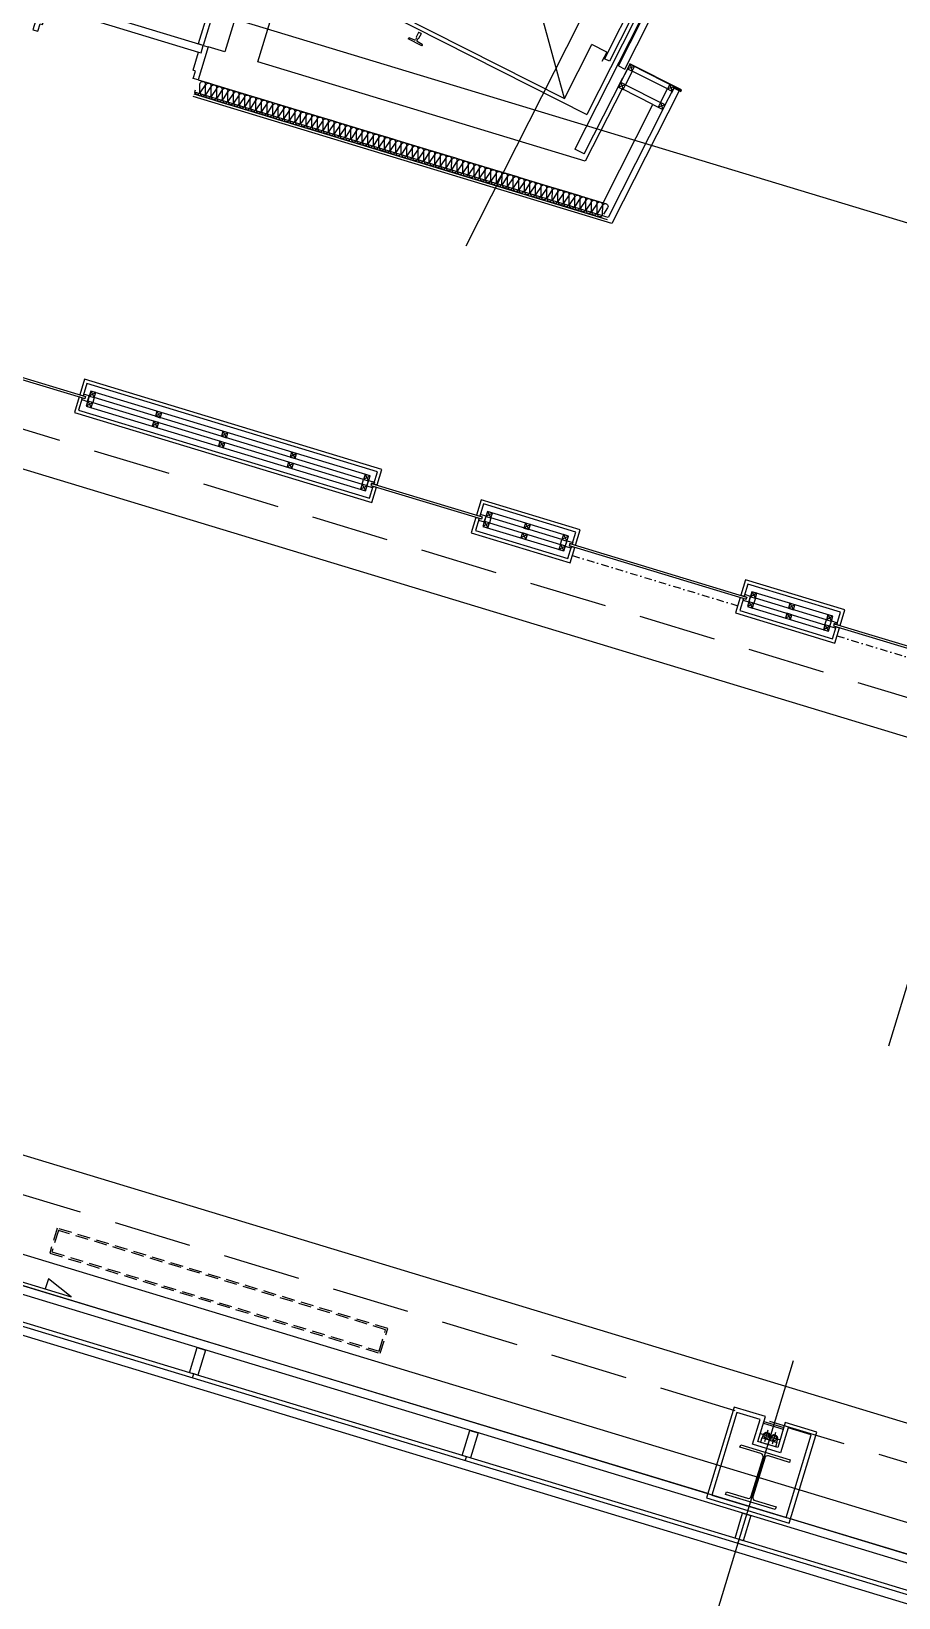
# Model space of a CAD drawing. Header units: metres. Extents: x 854089 to 1083578, y 553449 to 701949.
# Drawn here: x 923728 to 928750, y 596325 to 605394 of the extents above; entities that cross this region are included whole.
import ezdxf

# ---------------------------------------------------------------- set-up
doc = ezdxf.new("R2010")
doc.units = ezdxf.units.M
doc.header["$LTSCALE"] = 300
for name, pattern in [('CENTER', [50.8, 31.75, -6.35, 6.35, -6.35]), ('Dashed', [0.75, 0.5, -0.25]), ('DGN_STYLE_4', [3.626457, 1.812096, -0.906048, 0.002265, -0.906048]), ('HID', [2.2, 1.5, -0.7]), ('업무시설_xr-base$0$CONTINOUS', [0])]:
    doc.linetypes.add(name, pattern=pattern)
for name, color, linetype in [('A-CEN-1', 1, 'Continuous'), ('A-DOR', 4, 'Continuous'), ('A-ELE-4', 4, 'Continuous'), ('A-ELEV-FIXT', 5, 'Continuous'), ('A-HAT-253', 253, 'Continuous'), ('A-HID', 8, 'HID'), ('A-WAL-DW', 7, 'Continuous'), ('A-WALL-CONC', 2, 'Continuous'), ('A-WIN', 4, 'Continuous'), ('A-WIN-GLASS', 4, 'Continuous'), ('A-WIN-REV', 4, 'Continuous'), ('DOR', 4, 'Continuous'), ('IN', 8, 'Continuous'), ('INT', 117, 'Continuous'), ('KUK-F-LEVEL', 4, 'Continuous'), ('KUK-F-LIGHT', 4, 'Continuous'), ('KUK-FUR-FIX-MAKE', 6, 'Continuous'), ('KUK-WALL-DRYWALL', 4, 'Continuous'), ('KUK-WALL-FIN 1', 30, 'Continuous'), ('KUK-WALL-FIN2', 31, 'Continuous'), ('KUK-WINDOW', 4, 'Continuous'), ('NP', 171, 'Continuous'), ('STEL', 3, 'Continuous'), ('STL', 3, 'Continuous')]:
    doc.layers.add(name, color=color, linetype=linetype)

# ---------------------------------------------------------------- blocks, each defined once
blk = doc.blocks.new('elev')
at = {"layer": 'A-ELEV-FIXT'}
for p, q in [((1329627.5, 417865.5), (1330135.6, 419540.1)), ((1330135.6, 419540.1), (1331783.3, 419040.1)), ((1329658.7, 417882.1), (1330152.3, 419508.9)), ((1330152.3, 419508.9), (1331625.7, 419061.8)), ((1330732.9, 419433.4), (1330734.5, 419438.8)), ((1330819.7, 419413), (1330734.5, 419438.8)), ((1330766.3, 419417.9), (1330734.4, 419430.3)), ((1330751.7, 419369.8), (1330760.7, 419399.5)), ((1330752.4, 419368.6), (1330751.7, 419369.8)), ((1330765.8, 419364.5), (1330752.4, 419368.6)), ((1330760.7, 419399.5), (1330764.8, 419401.7)), ((1330764.8, 419401.7), (1330768.5, 419413.8)), ((1330765.8, 419364.5), (1330767.1, 419365.2)), ((1330766.3, 419417.9), (1330768.5, 419413.8)), ((1330767.1, 419365.2), (1330776.1, 419394.9)), ((1330773.9, 419398.9), (1330777.6, 419411.1)), ((1330776.1, 419394.9), (1330773.9, 419398.9)), ((1330781.6, 419413.2), (1330777.6, 419411.1)), ((1330815.1, 419405.9), (1330781.6, 419413.2)), ((1330818.1, 419407.6), (1330819.7, 419413)), ((1331243, 417155.8), (1331873.1, 419232.3)), ((1331930.5, 419214.9), (1331786.9, 418741.4)), ((1331930.5, 419214.9), (1331873.1, 419232.3)), ((1331275.2, 417365.5), (1331783.3, 419040.1)), ((1331625.7, 419061.8), (1331524.3, 418727.5)), ((1331477.8, 418219.3), (1331634.5, 418735.8)), ((1331508.4, 418210), (1331665.2, 418726.5)), ((1331617.2, 418699.3), (1331524.3, 418727.5)), ((1331617.2, 418699.3), (1331635, 418758)), ((1331665.2, 418726.5), (1331634.5, 418735.8)), ((1331721.8, 418709.5), (1331565, 418192.8)), ((1331760.1, 418697.9), (1331603.3, 418181.2)), ((1331721.8, 418709.5), (1331760.1, 418697.9)), ((1331320.8, 417701.9), (1331477.5, 418218.5)), ((1331351.4, 417692.6), (1331508.2, 418209.2)), ((1331408.2, 417676.1), (1331564.8, 418192)), ((1331446.5, 417664.4), (1331603.1, 418180.4)), ((1331564.8, 418192), (1331603.1, 418180.4)), ((1331565, 418192.8), (1331603.3, 418181.2)), ((1329627.5, 417865.5), (1331275.2, 417365.5)), ((1329658.7, 417882.1), (1331132.1, 417435)), ((1331233.8, 417770.1), (1331132.1, 417435)), ((1331326.7, 417741.9), (1331233.8, 417770.1)), ((1331326.7, 417741.9), (1331308.8, 417683.2)), ((1330219.7, 417616.6), (1330186.3, 417624)), ((1330227.5, 417630.9), (1330223.8, 417618.8)), ((1330227.5, 417630.9), (1330223.8, 417618.8)), ((1330234.3, 417664.6), (1330225.3, 417635)), ((1330234.3, 417664.6), (1330225.3, 417635)), ((1330225.3, 417635), (1330227.5, 417630.9)), ((1330225.3, 417635), (1330227.5, 417630.9)), ((1330236.6, 417628.1), (1330232.9, 417616)), ((1330236.6, 417628.1), (1330232.9, 417616)), ((1330235.6, 417665.3), (1330234.3, 417664.6)), ((1330235.6, 417665.3), (1330234.3, 417664.6)), ((1330235.6, 417665.3), (1330249, 417661.2)), ((1330249, 417661.2), (1330235.6, 417665.3)), ((1330240.6, 417630.3), (1330236.6, 417628.1)), ((1330240.6, 417630.3), (1330236.6, 417628.1)), ((1330249.6, 417660), (1330240.6, 417630.3)), ((1330249.6, 417660), (1330240.6, 417630.3)), ((1330249, 417661.2), (1330249.6, 417660)), ((1330249, 417661.2), (1330249.6, 417660)), ((1331351.4, 417692.6), (1331320.8, 417701.9)), ((1331408.2, 417676.1), (1331446.5, 417664.4)), ((1329980.7, 417524.4), (1329986.9, 417545.1)), ((1329983.7, 417523.5), (1329990, 417544.2)), ((1329997.4, 417545.1), (1329993.8, 417546.2)), ((1329998.3, 417548.1), (1329994.7, 417549.2)), ((1329997.4, 417545.1), (1329998.3, 417548.1)), ((1330183.3, 417622.2), (1330181.7, 417616.8)), ((1330266.8, 417591), (1330181.7, 417616.8)), ((1330219.7, 417616.6), (1330223.8, 417618.8)), ((1330235, 417611.9), (1330232.9, 417616)), ((1330267, 417599.5), (1330235, 417611.9)), ((1330268.5, 417596.4), (1330266.8, 417591)), ((1331300.4, 417138.4), (1331444.6, 417613.4)), ((1329967.9, 417482.3), (1329974.2, 417503)), ((1329971, 417481.4), (1329977.2, 417502.1)), ((1329975.7, 417473.5), (1329972, 417474.6)), ((1329976.6, 417476.6), (1329973, 417477.7)), ((1329975.7, 417473.5), (1329976.6, 417476.6)), ((1330024.6, 417490.8), (1329981, 417504.1)), ((1330025.5, 417493.9), (1329981.9, 417507.1)), ((1330028.4, 417503.5), (1329984.8, 417516.7)), ((1330029.4, 417506.5), (1329985.7, 417519.8)), ((1330809.7, 417266.4), (1330853.3, 417253.2)), ((1330810.6, 417269.5), (1330854.2, 417256.2)), ((1330858, 417258.2), (1330864.2, 417278.9)), ((1330858.6, 417283.7), (1330859.5, 417286.8)), ((1330858.6, 417283.7), (1330862.2, 417282.6)), ((1330859.5, 417286.8), (1330863.2, 417285.7)), ((1330861, 417257.3), (1330867.3, 417278)), ((1330805.8, 417253.8), (1330849.5, 417240.5)), ((1330806.8, 417256.8), (1330850.4, 417243.6)), ((1330838.3, 417216.8), (1330839.2, 417219.9)), ((1330838.3, 417216.8), (1330841.9, 417215.7)), ((1330839.2, 417219.9), (1330842.9, 417218.8)), ((1330845.2, 417216.1), (1330851.5, 417236.8)), ((1330848.3, 417215.2), (1330854.5, 417235.9)), ((1331300.4, 417138.4), (1331243, 417155.8))]:
    blk.add_line(p, q, dxfattribs=at)
at = {"layer": 'A-ELEV-FIXT', "color": 8}
for p, q in [((1331132.1, 417435), (1330152.3, 419508.9)), ((1331625.7, 419061.8), (1329658.7, 417882.1))]:
    blk.add_line(p, q, dxfattribs=at)
at = {"layer": 'A-ELEV-FIXT'}
blk.add_lwpolyline([(1330059.5, 417577.6), (1330010.2, 417415), (1330775.7, 417182.7), (1330825.1, 417345.3)], close=True, dxfattribs=at)
for centre, radius, start, end in [((1330185.7, 417621.5), 2.5, 76.52934, 163.12), ((1329992.9, 417543.3), 6.2, 73.12, 163.12), ((1329992.9, 417543.3), 3, 73.12, 163.12), ((1330266.1, 417597.1), 2.5, 343.12, 69.71066), ((1329973.8, 417480.5), 6.2, 163.12, 253.12), ((1329973.8, 417480.5), 3, 163.12, 253.12), ((1329980.1, 417501.2), 6.2, 73.12, 163.12), ((1329980.1, 417501.2), 3, 73.12, 163.12), ((1329986.6, 417522.6), 6.2, 163.12, 253.12), ((1329986.6, 417522.6), 3, 163.12, 253.12), ((1330027, 417498.7), 8.2, 253.12, 73.12), ((1330027, 417498.7), 5, 253.12, 73.12), ((1330808.2, 417261.6), 8.2, 73.12, 253.12), ((1330808.2, 417261.6), 5, 73.12, 253.12), ((1330861.4, 417279.8), 3, 343.12, 73.12), ((1330861.4, 417279.8), 6.2, 343.12, 73.12), ((1330843.7, 417221.7), 6.2, 253.12, 343.12), ((1330843.7, 417221.7), 3, 253.12, 343.12), ((1330848.6, 417237.7), 3, 343.12, 73.12), ((1330848.6, 417237.7), 6.2, 343.12, 73.12), ((1330855.1, 417259.1), 6.2, 253.12, 343.12), ((1330855.1, 417259.1), 3, 253.12, 343.12)]:
    blk.add_arc(centre, radius, start, end, dxfattribs=at)
at = {"layer": 'A-ELEV-FIXT', "extrusion": (0, 0, -1)}
for centre, major_axis, start_param, end_param in [((1330735.3, 419432.7), (-1.18, 2.2), 3.986495, 5.497787), ((1330815.7, 419408.3), (-2.2, -1.18), 3.926991, 5.438283)]:
    blk.add_ellipse(centre, major_axis=major_axis, ratio=1, start_param=start_param, end_param=end_param, dxfattribs=at)
blk = doc.blocks.new('dor-1000x200conc')
at = {"layer": 'A-DOR'}
for p, q in [((30, 1139.5), (30, 200)), ((60, 1139.5), (30, 1139.5)), ((60, 1139.5), (60, 200)), ((30, 200), (60, 200))]:
    blk.add_line(p, q, dxfattribs=at)
for points in [[(0, 200), (0, 0), (30, 0), (30, 45), (45, 45), (45, 155), (30, 155), (30, 200)], [(1000, 200), (1000, 0), (970, 0), (970, 45), (955, 45), (955, 155), (970, 155), (970, 200)]]:
    blk.add_lwpolyline(points, close=True, dxfattribs=at)
blk.add_arc((30, 200), 940, 0, 88.17288, dxfattribs=at)
at = {"layer": 'DOR', "color": 9}
for points in [[(30, 200), (970, 200)], [(955, 155), (45, 155)]]:
    blk.add_lwpolyline(points, dxfattribs=at)
blk = doc.blocks.new('*U13')
at = {"layer": 'STEL'}
blk.add_lwpolyline([(-23, -15, -0.414214), (-5, -33), (-5, -267, -0.414214), (-23, -285), (-150, -285), (-150, -300), (150, -300), (150, -285), (23, -285, -0.414214), (5, -267), (5, -33, -0.414214), (23, -15), (150, -15), (150, 0), (-150, 0), (-150, -15)], format="xyb", close=True, dxfattribs=at)
blk = doc.blocks.new('*U26')
at = {"layer": 'IN'}
for points in [[(0, -0.74, 1.344031), (0.35, -0.74), (0.2, -0.24, -1.344031), (0.55, -0.24), (0.4, -0.74)], [(0.4, -0.74, 1.344031), (0.75, -0.74), (0.6, -0.24, -1.344031), (0.95, -0.24), (0.8, -0.74)], [(0.8, -0.74, 1.344031), (1.15, -0.74), (1, -0.24, -1.344031), (1.35, -0.24), (1.2, -0.74)], [(1.2, -0.74, 1.344031), (1.55, -0.74), (1.4, -0.24, -1.344031), (1.75, -0.24), (1.6, -0.74)], [(1.6, -0.74, 1.344031), (1.95, -0.74), (1.8, -0.24, -1.344031), (2.15, -0.24), (2, -0.74)], [(2, -0.74, 1.344031), (2.35, -0.74), (2.2, -0.24, -1.344031), (2.55, -0.24), (2.4, -0.74)], [(2.4, -0.74, 1.344031), (2.75, -0.74), (2.6, -0.24, -1.344031), (2.95, -0.24), (2.8, -0.74)], [(2.8, -0.74, 1.344031), (3.15, -0.74), (3, -0.24, -1.344031), (3.35, -0.24), (3.2, -0.74)], [(3.2, -0.74, 1.344031), (3.55, -0.74), (3.4, -0.24, -1.344031), (3.75, -0.24), (3.6, -0.74)], [(3.6, -0.74, 1.344031), (3.95, -0.74), (3.8, -0.24, -1.344031), (4.15, -0.24), (4, -0.74)], [(4, -0.74, 1.344031), (4.35, -0.74), (4.2, -0.24, -1.344031), (4.55, -0.24), (4.4, -0.74)], [(4.4, -0.74, 1.344031), (4.75, -0.74), (4.6, -0.24, -1.344031), (4.95, -0.24), (4.8, -0.74)], [(4.8, -0.74, 1.344031), (5.15, -0.74), (5, -0.24, -1.344031), (5.35, -0.24), (5.2, -0.74)], [(5.2, -0.74, 1.344031), (5.55, -0.74), (5.4, -0.24, -1.344031), (5.75, -0.24), (5.6, -0.74)], [(5.6, -0.74, 1.344031), (5.95, -0.74), (5.8, -0.24, -1.344031), (6.15, -0.24), (6, -0.74)], [(6, -0.74, 1.344031), (6.35, -0.74), (6.2, -0.24, -1.344031), (6.55, -0.24), (6.4, -0.74)], [(6.4, -0.74, 1.344031), (6.75, -0.74), (6.6, -0.24, -1.344031), (6.95, -0.24), (6.8, -0.74)], [(6.8, -0.74, 1.344031), (7.15, -0.74), (7, -0.24, -1.344031), (7.35, -0.24), (7.2, -0.74)], [(7.2, -0.74, 1.344031), (7.55, -0.74), (7.4, -0.24, -1.344031), (7.75, -0.24), (7.6, -0.74)], [(7.6, -0.74, 1.344031), (7.95, -0.74), (7.8, -0.24, -1.344031), (8.15, -0.24), (8, -0.74)], [(8, -0.74, 1.344031), (8.35, -0.74), (8.2, -0.24, -1.344031), (8.55, -0.24), (8.4, -0.74)], [(8.4, -0.74, 1.344031), (8.75, -0.74), (8.6, -0.24, -1.344031), (8.95, -0.24), (8.8, -0.74)], [(8.8, -0.74, 1.344031), (9.15, -0.74), (9, -0.24, -1.344031), (9.35, -0.24), (9.2, -0.74)], [(9.2, -0.74, 1.344031), (9.55, -0.74), (9.4, -0.24, -1.344031), (9.75, -0.24), (9.6, -0.74)], [(9.6, -0.74, 1.344031), (9.95, -0.74), (9.8, -0.24, -1.344031), (10.15, -0.24), (10, -0.74)], [(10, -0.74, 1.344031), (10.35, -0.74), (10.2, -0.24, -1.344031), (10.55, -0.24), (10.4, -0.74)], [(10.4, -0.74, 1.344031), (10.75, -0.74), (10.6, -0.24, -1.344031), (10.95, -0.24), (10.8, -0.74)], [(10.8, -0.74, 1.344031), (11.15, -0.74), (11, -0.24, -1.344031), (11.35, -0.24), (11.2, -0.74)], [(11.2, -0.74, 1.344031), (11.55, -0.74), (11.4, -0.24, -1.344031), (11.75, -0.24), (11.6, -0.74)], [(11.6, -0.74, 1.344031), (11.95, -0.74), (11.8, -0.24, -1.344031), (12.15, -0.24), (12, -0.74)], [(12, -0.74, 1.344031), (12.35, -0.74), (12.2, -0.24, -1.344031), (12.55, -0.24), (12.4, -0.74)], [(12.4, -0.74, 1.344031), (12.75, -0.74), (12.6, -0.24, -1.344031), (12.95, -0.24), (12.8, -0.74)], [(12.8, -0.74, 1.344031), (13.15, -0.74), (13, -0.24, -1.344031), (13.35, -0.24), (13.2, -0.74)], [(13.2, -0.74, 1.344031), (13.55, -0.74), (13.4, -0.24, -1.344031), (13.75, -0.24), (13.6, -0.74)], [(13.6, -0.74, 1.344031), (13.95, -0.74), (13.8, -0.24, -1.344031), (14.15, -0.24), (14, -0.74)], [(14, -0.74, 1.344031), (14.35, -0.74), (14.2, -0.24, -1.344031), (14.55, -0.24), (14.4, -0.74)], [(14.4, -0.74, 1.344031), (14.75, -0.74), (14.6, -0.24, -1.344031), (14.95, -0.24), (14.8, -0.74)], [(14.8, -0.74, 1.344031), (15.15, -0.74), (15, -0.24, -1.344031), (15.35, -0.24), (15.2, -0.74)], [(15.2, -0.74, 1.344031), (15.55, -0.74), (15.4, -0.24, -1.344031), (15.75, -0.24), (15.6, -0.74)], [(15.6, -0.74, 1.344031), (15.95, -0.74), (15.8, -0.24, -1.344031), (16.15, -0.24), (16, -0.74)], [(16, -0.74, 1.344031), (16.35, -0.74), (16.2, -0.24, -1.344031), (16.55, -0.24), (16.4, -0.74)], [(16.4, -0.74, 1.344031), (16.75, -0.74), (16.6, -0.24, -1.344031), (16.95, -0.24), (16.8, -0.74)], [(16.8, -0.74, 1.344031), (17.15, -0.74), (17, -0.24, -1.344031), (17.35, -0.24), (17.2, -0.74)], [(17.2, -0.74, 1.344031), (17.55, -0.74), (17.4, -0.24, -1.344031), (17.75, -0.24), (17.6, -0.74)], [(17.6, -0.74, 1.344031), (17.95, -0.74), (17.8, -0.24, -1.344031), (18.15, -0.24), (18, -0.74)], [(18, -0.74, 1.344031), (18.35, -0.74), (18.2, -0.24, -1.344031), (18.55, -0.24), (18.4, -0.74)], [(18.4, -0.74, 1.344031), (18.75, -0.74), (18.6, -0.24, -1.344031), (18.95, -0.24), (18.8, -0.74)], [(18.8, -0.74, 1.344031), (19.15, -0.74), (19, -0.24, -1.344031), (19.35, -0.24), (19.2, -0.74)], [(19.2, -0.74, 1.344031), (19.55, -0.74), (19.4, -0.24, -1.344031), (19.75, -0.24), (19.6, -0.74)], [(19.6, -0.74, 1.344031), (19.95, -0.74), (19.8, -0.24, -1.344031), (20.15, -0.24), (20, -0.74)], [(20, -0.74, 1.344031), (20.35, -0.74), (20.2, -0.24, -1.344031), (20.55, -0.24), (20.4, -0.74)], [(20.4, -0.74, 1.344031), (20.75, -0.74), (20.6, -0.24, -1.344031), (20.95, -0.24), (20.8, -0.74)], [(20.8, -0.74, 1.344031), (21.15, -0.74), (21, -0.24, -1.344031), (21.35, -0.24), (21.2, -0.74)], [(21.2, -0.74, 1.344031), (21.55, -0.74), (21.4, -0.24, -1.344031), (21.75, -0.24), (21.6, -0.74)], [(21.6, -0.74, 1.344031), (21.95, -0.74), (21.8, -0.24, -1.344031), (22.15, -0.24), (22, -0.74)], [(22, -0.74, 1.344031), (22.35, -0.74), (22.2, -0.24, -1.344031), (22.55, -0.24), (22.4, -0.74)], [(22.4, -0.74, 1.344031), (22.75, -0.74), (22.6, -0.24, -1.344031), (22.95, -0.24), (22.8, -0.74)], [(22.8, -0.74, 1.344031), (23.15, -0.74), (23, -0.24, -1.344031), (23.35, -0.24), (23.2, -0.74)], [(23.2, -0.74, 1.344031), (23.55, -0.74), (23.4, -0.24, -1.344031), (23.75, -0.24), (23.6, -0.74)], [(23.6, -0.74, 1.344031), (23.95, -0.74), (23.8, -0.24, -1.344031), (24.15, -0.24), (24, -0.74)], [(24, -0.74, 1.344031), (24.35, -0.74), (24.2, -0.24, -1.344031), (24.55, -0.24), (24.4, -0.74)], [(24.4, -0.74, 1.344031), (24.75, -0.74), (24.6, -0.24, -1.344031), (24.95, -0.24), (24.8, -0.74)], [(24.8, -0.74, 1.344031), (25.15, -0.74), (25, -0.24, -1.344031), (25.35, -0.24), (25.2, -0.74)], [(25.2, -0.74, 1.344031), (25.55, -0.74), (25.4, -0.24, -1.344031), (25.75, -0.24), (25.6, -0.74)], [(25.6, -0.74, 1.344031), (25.95, -0.74), (25.8, -0.24, -1.344031), (26.15, -0.24), (26, -0.74)], [(26, -0.74, 1.344031), (26.35, -0.74), (26.2, -0.24, -1.344031), (26.55, -0.24), (26.4, -0.74)], [(26.4, -0.74, 1.344031), (26.75, -0.74), (26.6, -0.24, -1.344031), (26.95, -0.24), (26.8, -0.74)], [(26.8, -0.74, 1.344031), (27.15, -0.74), (27, -0.24, -1.344031), (27.35, -0.24), (27.2, -0.74)], [(27.2, -0.74, 1.344031), (27.55, -0.74), (27.4, -0.24, -1.344031), (27.75, -0.24), (27.6, -0.74)], [(27.6, -0.74, 1.344031), (27.95, -0.74), (27.8, -0.24, -1.344031), (28.15, -0.24), (28, -0.74)], [(28, -0.74, 1.344031), (28.35, -0.74), (28.2, -0.24, -1.344031), (28.55, -0.24), (28.4, -0.74)], [(28.4, -0.74, 1.344031), (28.75, -0.74), (28.6, -0.24, -1.344031), (28.95, -0.24), (28.8, -0.74)], [(28.8, -0.74, 1.344031), (29.15, -0.74), (29, -0.24, -1.344031), (29.35, -0.24), (29.2, -0.74)]]:
    blk.add_lwpolyline(points, format="xyb", dxfattribs=at)
at = {"layer": 'NP'}
for p, q in [((0, 0), (0.4, 0)), ((0.4, 0), (0.8, 0)), ((0.8, 0), (1.2, 0)), ((1.2, 0), (1.6, 0)), ((1.6, 0), (2, 0)), ((2, 0), (2.4, 0)), ((2.4, 0), (2.8, 0)), ((2.8, 0), (3.2, 0)), ((3.2, 0), (3.6, 0)), ((3.6, 0), (4, 0)), ((4, 0), (4.4, 0)), ((4.4, 0), (4.8, 0)), ((4.8, 0), (5.2, 0)), ((5.2, 0), (5.6, 0)), ((5.6, 0), (6, 0)), ((6, 0), (6.4, 0)), ((6.4, 0), (6.8, 0)), ((6.8, 0), (7.2, 0)), ((7.2, 0), (7.6, 0)), ((7.6, 0), (8, 0)), ((8, 0), (8.4, 0)), ((8.4, 0), (8.8, 0)), ((8.8, 0), (9.2, 0)), ((9.2, 0), (9.6, 0)), ((9.6, 0), (10, 0)), ((10, 0), (10.4, 0)), ((10.4, 0), (10.8, 0)), ((10.8, 0), (11.2, 0)), ((11.2, 0), (11.6, 0)), ((11.6, 0), (12, 0)), ((12, 0), (12.4, 0)), ((12.4, 0), (12.8, 0)), ((12.8, 0), (13.2, 0)), ((13.2, 0), (13.6, 0)), ((13.6, 0), (14, 0)), ((14, 0), (14.4, 0)), ((14.4, 0), (14.8, 0)), ((14.8, 0), (15.2, 0)), ((15.2, 0), (15.6, 0)), ((15.6, 0), (16, 0)), ((16, 0), (16.4, 0)), ((16.4, 0), (16.8, 0)), ((16.8, 0), (17.2, 0)), ((17.2, 0), (17.6, 0)), ((17.6, 0), (18, 0)), ((18, 0), (18.4, 0)), ((18.4, 0), (18.8, 0)), ((18.8, 0), (19.2, 0)), ((19.2, 0), (19.6, 0)), ((19.6, 0), (20, 0)), ((20, 0), (20.4, 0)), ((20.4, 0), (20.8, 0)), ((20.8, 0), (21.2, 0)), ((21.2, 0), (21.6, 0)), ((21.6, 0), (22, 0)), ((22, 0), (22.4, 0)), ((22.4, 0), (22.8, 0)), ((22.8, 0), (23.2, 0)), ((23.2, 0), (23.6, 0)), ((23.6, 0), (24, 0)), ((24, 0), (24.4, 0)), ((24.4, 0), (24.8, 0)), ((24.8, 0), (25.2, 0)), ((25.2, 0), (25.6, 0)), ((25.6, 0), (26, 0)), ((26, 0), (26.4, 0)), ((26.4, 0), (26.8, 0)), ((26.8, 0), (27.2, 0)), ((27.2, 0), (27.6, 0)), ((27.6, 0), (28, 0)), ((28, 0), (28.4, 0)), ((28.4, 0), (28.8, 0)), ((28.8, 0), (29.2, 0)), ((0, -1), (0.4, -1)), ((0.4, -1), (0.8, -1)), ((0.8, -1), (1.2, -1)), ((1.2, -1), (1.6, -1)), ((1.6, -1), (2, -1)), ((2, -1), (2.4, -1)), ((2.4, -1), (2.8, -1)), ((2.8, -1), (3.2, -1)), ((3.2, -1), (3.6, -1)), ((3.6, -1), (4, -1)), ((4, -1), (4.4, -1)), ((4.4, -1), (4.8, -1)), ((4.8, -1), (5.2, -1)), ((5.2, -1), (5.6, -1)), ((5.6, -1), (6, -1)), ((6, -1), (6.4, -1)), ((6.4, -1), (6.8, -1)), ((6.8, -1), (7.2, -1)), ((7.2, -1), (7.6, -1)), ((7.6, -1), (8, -1)), ((8, -1), (8.4, -1)), ((8.4, -1), (8.8, -1)), ((8.8, -1), (9.2, -1)), ((9.2, -1), (9.6, -1)), ((9.6, -1), (10, -1)), ((10, -1), (10.4, -1)), ((10.4, -1), (10.8, -1)), ((10.8, -1), (11.2, -1)), ((11.2, -1), (11.6, -1)), ((11.6, -1), (12, -1)), ((12, -1), (12.4, -1)), ((12.4, -1), (12.8, -1)), ((12.8, -1), (13.2, -1)), ((13.2, -1), (13.6, -1)), ((13.6, -1), (14, -1)), ((14, -1), (14.4, -1)), ((14.4, -1), (14.8, -1)), ((14.8, -1), (15.2, -1)), ((15.2, -1), (15.6, -1)), ((15.6, -1), (16, -1)), ((16, -1), (16.4, -1)), ((16.4, -1), (16.8, -1)), ((16.8, -1), (17.2, -1)), ((17.2, -1), (17.6, -1)), ((17.6, -1), (18, -1)), ((18, -1), (18.4, -1)), ((18.4, -1), (18.8, -1)), ((18.8, -1), (19.2, -1)), ((19.2, -1), (19.6, -1)), ((19.6, -1), (20, -1)), ((20, -1), (20.4, -1)), ((20.4, -1), (20.8, -1)), ((20.8, -1), (21.2, -1)), ((21.2, -1), (21.6, -1)), ((21.6, -1), (22, -1)), ((22, -1), (22.4, -1)), ((22.4, -1), (22.8, -1)), ((22.8, -1), (23.2, -1)), ((23.2, -1), (23.6, -1)), ((23.6, -1), (24, -1)), ((24, -1), (24.4, -1)), ((24.4, -1), (24.8, -1)), ((24.8, -1), (25.2, -1)), ((25.2, -1), (25.6, -1)), ((25.6, -1), (26, -1)), ((26, -1), (26.4, -1)), ((26.4, -1), (26.8, -1)), ((26.8, -1), (27.2, -1)), ((27.2, -1), (27.6, -1)), ((27.6, -1), (28, -1)), ((28, -1), (28.4, -1)), ((28.4, -1), (28.8, -1)), ((28.8, -1), (29.2, -1))]:
    blk.add_line(p, q, dxfattribs=at)
blk = doc.blocks.new('A$C62252109')
at = {"color": 1}
for p, q in [((69.4, 45.6, 0), (0, 45.6, 0)), ((10.2, 45.6, 0), (10.2, 26, 0)), ((29.9, 11, 0), (29.9, 80.3, 0)), ((41.2, 45.6, 0), (110.6, 45.6, 0)), ((49.6, 45.6, 0), (49.6, 26, 0)), ((56.2, 45.6, 0), (56.2, 26, 0)), ((75.9, 11, 0), (75.9, 80.3, 0)), ((95.6, 45.6, 0), (95.6, 26, 0))]:
    blk.add_line(p, q, dxfattribs=at)
at = {"color": 1, "elevation": 0}
for points in [[(52.9, 26), (7, 26), (7, 0), (52.9, 0)], [(52.9, 26), (98.8, 26), (98.8, 0), (52.9, 0)]]:
    blk.add_lwpolyline(points, close=True, dxfattribs=at)
at = {"color": 1}
for centre in [(29.9, 45.6, 0), (75.9, 45.6, 0)]:
    blk.add_circle(centre, 14.7, dxfattribs=at)
for centre in [(29.9, 45.6, 0), (75.9, 45.6, 0)]:
    blk.add_arc(centre, 19.7, 360, 180, dxfattribs=at)

msp = doc.modelspace()

# ---------------------------------------------------------------- linework, layer by layer
at = {"layer": 'A-CEN-1', "linetype": 'Continuous'}
for p, q in [((941593.4, 634426.6), (926243.3, 604149.3)), ((912143.4, 609338.9), (962541.5, 594046)), ((902624.3, 604703.2), (960450.8, 587156.2))]:
    msp.add_line(p, q, dxfattribs=at)
at = {"layer": 'A-CEN-1', "linetype": 'CENTER'}
msp.add_line((924267.9, 584937), (932724.4, 612805.5), dxfattribs=at)
at = {"layer": 'A-HAT-253'}
msp.add_line((904493.4, 603665.8, 0), (950837.6, 589603, 0), dxfattribs=at)
at = {"layer": 'A-HID'}
for p, q in [((944735.6, 596700.7, 0), (918047.2, 604799, 0)), ((919160.5, 600030.3, 0), (943504.5, 592643.4, 0))]:
    msp.add_line(p, q, dxfattribs=at)
at = {"layer": 'A-WAL-DW'}
msp.add_line((924670, 605031, 0), (927062.3, 604305.1, 0), dxfattribs=at)
at = {"layer": 'A-WALL-CONC'}
for p, q in [((927084.2, 612642.9, 0), (924848.4, 605274.7, 0)), ((925039.8, 605216.6, 0), (927275.6, 612584.8, 0)), ((924752.7, 605303.7, 0), (924694.6, 605112.3, 0)), ((924848.4, 605274.7, 0), (924752.7, 605303.7, 0)), ((926935.6, 604641.3, 0), (925039.8, 605216.6, 0)), ((924694.6, 605112.3, 0), (927038.1, 604401.2, 0)), ((927148.1, 605060.6, 0), (926935.6, 604641.3, 0)), ((927326.5, 604970.1, 0), (927148.1, 605060.6, 0)), ((927038.1, 604401.2, 0), (927326.5, 604970.1, 0))]:
    msp.add_line(p, q, dxfattribs=at)
at = {"layer": 'A-WIN', "color": 9}
msp.add_line((949401, 590274.1, 0), (916841.5, 600154, 0), dxfattribs=at)
at = {"layer": 'A-WIN', "color": 7, "elevation": 0}
for points in [[(924661.5, 597597.2), (924668.4, 597620.1), (924644.5, 597627.4), (924688.6, 597772.8), (924736.5, 597758.3), (924692.4, 597612.9), (924668.4, 597620.1)], [(926240.4, 597118), (926247.3, 597141), (926223.4, 597148.3), (926267.6, 597293.7), (926315.4, 597279.2), (926271.3, 597133.8), (926247.3, 597141)], [(927819.3, 596638.9), (927826.3, 596661.9), (927802.3, 596669.2), (927846.5, 596814.6), (927894.3, 596800.1), (927850.2, 596654.6), (927826.3, 596661.9)]]:
    msp.add_lwpolyline(points, dxfattribs=at)
at = {"layer": 'A-WIN-GLASS'}
for p, q in [((950801.4, 589690.3, 0), (919907.4, 599064.8, 0)), ((950813, 589661.7, 0), (919924.3, 599034.6, 0))]:
    msp.add_line(p, q, dxfattribs=at)
at = {"layer": 'A-WIN-REV', "elevation": 0}
msp.add_lwpolyline([(923496, 598207.9), (923959.8, 598067.2), (923827.2, 598171.1), (923809.5, 598112.8)], dxfattribs=at)
at = {"layer": 'INT'}
for p, q in [((918193.9, 604524.6, 0), (944556.9, 596525, 0)), ((917090.5, 600888.4, 0), (943357.8, 592917.8, 0)), ((916880, 600194.6, 0), (943147.3, 592224, 0))]:
    msp.add_line(p, q, dxfattribs=at)
at = {"layer": 'KUK-F-LEVEL'}
for p, q in [((927644.4, 596927.1, 0), (921807.2, 598698.3, 0)), ((933960.1, 595010.7, 0), (928122.9, 596781.9, 0))]:
    msp.add_line(p, q, dxfattribs=at)
at = {"layer": 'KUK-FUR-FIX-MAKE', "linetype": 'Dashed', "ltscale": 0.5, "elevation": 0}
msp.add_lwpolyline([(923878.4, 598463.8), (923834.8, 598320.3), (925748.7, 597739.6), (925792.2, 597883.1)], close=True, dxfattribs=at)
at = {"layer": 'KUK-FUR-FIX-MAKE', "color": 8, "linetype": 'Dashed', "ltscale": 0.5, "elevation": 0}
msp.add_lwpolyline([(923885.1, 598451.3), (923847.3, 598326.9), (925742, 597752), (925779.8, 597876.4)], close=True, dxfattribs=at)
at = {"layer": 'KUK-WALL-DRYWALL', "color": 1, "elevation": 0}
for points in [[(927194.4, 605203.5), (927180.8, 605176.7), (927207.5, 605163.2), (927221.1, 605189.9), (927194.4, 605203.5), (927207.5, 605163.2), (927221.1, 605189.9), (927180.8, 605176.7)], [(927140.8, 605097.9), (927127.2, 605071.1), (927154, 605057.6), (927167.6, 605084.3), (927140.8, 605097.9), (927154, 605057.6), (927167.6, 605084.3), (927127.2, 605071.1)], [(927424.8, 605086.7), (927411.3, 605059.9), (927438, 605046.3), (927451.6, 605073.1), (927424.8, 605086.7), (927438, 605046.3), (927451.6, 605073.1), (927411.3, 605059.9)], [(927371.3, 604981.1), (927357.7, 604954.3), (927384.5, 604940.7), (927398, 604967.5), (927371.3, 604981.1), (927384.5, 604940.7), (927398, 604967.5), (927357.7, 604954.3)]]:
    msp.add_lwpolyline(points, dxfattribs=at)
at = {"layer": 'KUK-WALL-DRYWALL', "elevation": 0}
for points in [[(927167.6, 605084.3), (927371.3, 604981.1), (927411.3, 605059.9), (927207.6, 605163.2), (927167.6, 605084.3)], [(927384.5, 604940.7), (927067.6, 604315.7), (924673.3, 605042.2)], [(927326.5, 604970.1), (927384.5, 604940.7), (927451.6, 605073.1)]]:
    msp.add_lwpolyline(points, dxfattribs=at)
at = {"layer": 'KUK-WALL-DRYWALL', "linetype": '업무시설_xr-base$0$CONTINOUS', "elevation": 0}
msp.add_lwpolyline([(927813.4, 597397.6), (927668.1, 596919.1), (928098.7, 596788.4), (928244, 597266.8), (928110, 597307.5), (928066.4, 597164), (927903.8, 597213.4), (927947.4, 597356.9)], close=True, dxfattribs=at)
at = {"layer": 'KUK-WALL-FIN 1', "color": 7, "linetype": 'DGN_STYLE_4', "ltscale": 0.08}
for p, q in [((926861.1, 602358.6, 0), (927818, 602068.3, 0)), ((928392.2, 601894, 0), (929349.1, 601603.8, 0))]:
    msp.add_line(p, q, dxfattribs=at)
at = {"layer": 'KUK-WALL-FIN 1', "color": 5, "linetype": '업무시설_xr-base$0$CONTINOUS'}
for p, q in [((927966.9, 597335.3, 0), (928081.7, 597300.4, 0)), ((927969.8, 597344.8, 0), (928084.6, 597310, 0))]:
    msp.add_line(p, q, dxfattribs=at)
at = {"layer": 'KUK-WALL-FIN 1', "color": 3, "elevation": 0}
msp.add_lwpolyline([(927434.2, 605038.8), (927435.6, 605038.1), (927449.2, 605064.9), (927487.9, 605045.2), (927492.4, 605054.2), (927193.7, 605205.7), (927132.6, 605085.3), (927134, 605084.5), (927194.4, 605203.5), (927490.3, 605053.5), (927487.2, 605047.4), (927448.5, 605067), (927434.2, 605038.8)], dxfattribs=at)
at = {"layer": 'KUK-WALL-FIN 1', "elevation": 0}
msp.add_lwpolyline([(927479, 605049.8), (927089.3, 604281.2), (924665.6, 605016.7)], dxfattribs=at)
at = {"layer": 'KUK-WALL-FIN 1', "linetype": '업무시설_xr-base$0$CONTINOUS', "elevation": 0}
msp.add_lwpolyline([(927796.7, 597428.7), (927636.9, 596902.5), (928115.4, 596757.2), (928275.2, 597283.5), (928093.4, 597338.7), (928049.8, 597195.1), (927935, 597230), (927978.5, 597373.5), (927796.7, 597428.7)], dxfattribs=at)
at = {"layer": 'KUK-WALL-FIN2', "linetype": '업무시설_xr-base$0$CONTINOUS'}
for p, q in [((925707.9, 602759.8, 0), (925727, 602753.9, 0)), ((925711.9, 602773.2, 0), (925731.1, 602767.3, 0)), ((926856.2, 602411.3, 0), (926875.3, 602405.5, 0)), ((926860.2, 602424.7, 0), (926879.4, 602418.9, 0)), ((928387.3, 601946.8, 0), (928406.4, 601941, 0)), ((928391.3, 601960.2, 0), (928410.5, 601954.4, 0))]:
    msp.add_line(p, q, dxfattribs=at)
at = {"layer": 'KUK-WALL-FIN2', "linetype": '업무시설_xr-base$0$CONTINOUS', "elevation": 0}
for points in [[(924035.6, 603379), (924008.6, 603290), (924027.8, 603284.2)], [(925711.9, 602773.2), (925733.1, 602843), (924049, 603354.1), (924027.8, 603284.2)], [(925731.1, 602767.3), (925758.1, 602856.3), (924035.6, 603379)], [(924023.7, 603270.8), (924004.6, 603276.6), (923977.6, 603187.6), (925700, 602665), (925727, 602753.9)], [(924023.7, 603270.8), (924002.5, 603200.9), (925686.7, 602689.9), (925707.9, 602759.8)], [(926332.2, 602682.1), (926305.2, 602593.2), (926324.3, 602587.3)], [(926860.2, 602424.7), (926881.4, 602494.6), (926345.5, 602657.2), (926324.3, 602587.3)], [(926879.4, 602418.9), (926906.4, 602507.9), (926332.2, 602682.1)], [(926320.2, 602574), (926301.1, 602579.8), (926274.1, 602490.8), (926848.3, 602316.5), (926875.3, 602405.5)], [(926320.2, 602574), (926299, 602504.1), (926835, 602341.5), (926856.2, 602411.3)], [(927863.3, 602217.6), (927836.3, 602128.6), (927855.5, 602122.8)], [(928391.3, 601960.2), (928412.5, 602030.1), (927876.7, 602192.7), (927855.5, 602122.8)], [(928410.5, 601954.4), (928437.5, 602043.4), (927863.3, 602217.6)], [(927851.4, 602109.4), (927832.3, 602115.2), (927805.3, 602026.2), (928379.4, 601852), (928406.4, 601941)], [(927851.4, 602109.4), (927830.2, 602039.6), (928366.1, 601877), (928387.3, 601946.8)]]:
    msp.add_lwpolyline(points, dxfattribs=at)
at = {"layer": 'KUK-WALL-FIN2', "color": 6, "linetype": '업무시설_xr-base$0$CONTINOUS', "elevation": 0}
for points in [[(924030.7, 603293.8), (924027.8, 603284.2), (924042.1, 603279.8), (924038.1, 603266.4), (924023.7, 603270.8), (924020.8, 603261.2), (924054.3, 603251.1), (924064.2, 603283.6), (924030.7, 603293.8)], [(925714.9, 602782.7), (925711.9, 602773.2), (925697.6, 602777.5), (925693.5, 602764.1), (925707.9, 602759.8), (925705, 602750.2), (925671.5, 602760.4), (925681.4, 602792.9), (925714.9, 602782.7)], [(926327.2, 602596.9), (926324.3, 602587.3), (926338.7, 602583), (926334.6, 602569.6), (926320.2, 602574), (926317.3, 602564.4), (926350.8, 602554.2), (926360.7, 602586.8), (926327.2, 602596.9)], [(926863.1, 602434.3), (926860.2, 602424.7), (926845.9, 602429.1), (926841.8, 602415.7), (926856.2, 602411.3), (926853.3, 602401.7), (926819.8, 602411.9), (926829.7, 602444.4), (926863.1, 602434.3)], [(926863.1, 602434.3), (926860.2, 602424.7), (926845.9, 602429.1), (926841.8, 602415.7), (926856.2, 602411.3), (926853.3, 602401.7), (926819.8, 602411.9), (926829.7, 602444.4), (926863.1, 602434.3)], [(927858.4, 602132.4), (927855.5, 602122.8), (927869.8, 602118.5), (927865.8, 602105.1), (927851.4, 602109.4), (927848.5, 602099.9), (927882, 602089.7), (927891.9, 602122.2), (927858.4, 602132.4)], [(928394.2, 601969.8), (928391.3, 601960.2), (928377, 601964.6), (928372.9, 601951.2), (928387.3, 601946.8), (928384.4, 601937.3), (928350.9, 601947.4), (928360.8, 601980), (928394.2, 601969.8)]]:
    msp.add_lwpolyline(points, dxfattribs=at)
at = {"layer": 'KUK-WALL-FIN2', "color": 1, "linetype": '업무시설_xr-base$0$CONTINOUS', "elevation": 0}
for points in [[(924072.3, 603310.4), (924046.2, 603224.3), (925663.4, 602733.6), (925689.5, 602819.7)], [(924092.3, 603273), (924083.6, 603244.3), (925643.4, 602771), (925652.1, 602799.7)], [(926368.8, 602613.5), (926342.7, 602527.4), (926811.7, 602385.1), (926837.8, 602471.2)], [(926388.8, 602576.1), (926380.1, 602547.4), (926791.7, 602422.5), (926800.4, 602451.2)], [(927900, 602149), (927873.9, 602062.9), (928342.7, 601920.6), (928368.9, 602006.7)], [(927920, 602111.6), (927911.3, 602082.9), (928322.8, 601958), (928331.5, 601986.8)]]:
    msp.add_lwpolyline(points, close=True, dxfattribs=at)
for points in [[(924072.3, 603310.4), (924063.6, 603281.7), (924092.3, 603273), (924101, 603301.7), (924072.3, 603310.4), (924092.3, 603273), (924101, 603301.7), (924063.6, 603281.7)], [(924054.9, 603253), (924046.2, 603224.3), (924074.9, 603215.6), (924083.6, 603244.3), (924054.9, 603253), (924074.9, 603215.6), (924083.6, 603244.3), (924046.2, 603224.3)], [(924455.1, 603194.3), (924446.4, 603165.5), (924475.1, 603156.8), (924483.8, 603185.5), (924455.1, 603194.3), (924475.1, 603156.8), (924483.8, 603185.5), (924446.4, 603165.5)], [(924437.6, 603136.8), (924428.9, 603108.1), (924457.6, 603099.4), (924466.4, 603128.1), (924437.6, 603136.8), (924457.6, 603099.4), (924466.4, 603128.1), (924428.9, 603108.1)], [(924820.4, 603020.7), (924811.7, 602992), (924840.4, 602983.3), (924849.1, 603012), (924820.4, 603020.7), (924840.4, 602983.3), (924849.1, 603012), (924811.7, 602992)], [(924837.8, 603078.1), (924829.1, 603049.4), (924857.8, 603040.7), (924866.5, 603069.4), (924837.8, 603078.1), (924857.8, 603040.7), (924866.5, 603069.4), (924829.1, 603049.4)], [(925235, 602957.6), (925226.2, 602928.9), (925255, 602920.2), (925263.7, 602948.9), (925235, 602957.6), (925255, 602920.2), (925263.7, 602948.9), (925226.2, 602928.9)], [(925217.5, 602900.2), (925208.8, 602871.5), (925237.5, 602862.8), (925246.2, 602891.5), (925217.5, 602900.2), (925237.5, 602862.8), (925246.2, 602891.5), (925208.8, 602871.5)], [(925660.8, 602828.4), (925652.1, 602799.7), (925680.8, 602791), (925689.5, 602819.7), (925660.8, 602828.4), (925680.8, 602791), (925689.5, 602819.7), (925652.1, 602799.7)], [(925643.4, 602771), (925634.6, 602742.3), (925663.4, 602733.6), (925672.1, 602762.3), (925643.4, 602771), (925663.4, 602733.6), (925672.1, 602762.3), (925634.6, 602742.3)], [(926351.4, 602556.1), (926342.7, 602527.4), (926371.4, 602518.7), (926380.1, 602547.4), (926351.4, 602556.1), (926371.4, 602518.7), (926380.1, 602547.4), (926342.7, 602527.4)], [(926368.8, 602613.5), (926360.1, 602584.8), (926388.8, 602576.1), (926397.5, 602604.8), (926368.8, 602613.5), (926388.8, 602576.1), (926397.5, 602604.8), (926360.1, 602584.8)], [(926589, 602546.7), (926580.2, 602518), (926608.9, 602509.3), (926617.7, 602538), (926589, 602546.7), (926608.9, 602509.3), (926617.7, 602538), (926580.2, 602518)], [(926571.5, 602489.3), (926562.8, 602460.6), (926591.5, 602451.9), (926600.2, 602480.6), (926571.5, 602489.3), (926591.5, 602451.9), (926600.2, 602480.6), (926562.8, 602460.6)], [(926809.1, 602480), (926800.4, 602451.2), (926829.1, 602442.5), (926837.8, 602471.2), (926809.1, 602480), (926829.1, 602442.5), (926837.8, 602471.2), (926800.4, 602451.2)], [(926791.7, 602422.5), (926782.9, 602393.8), (926811.7, 602385.1), (926820.4, 602413.8), (926791.7, 602422.5), (926811.7, 602385.1), (926820.4, 602413.8), (926782.9, 602393.8)], [(927882.6, 602091.6), (927873.9, 602062.9), (927902.6, 602054.2), (927911.3, 602082.9), (927882.6, 602091.6), (927902.6, 602054.2), (927911.3, 602082.9), (927873.9, 602062.9)], [(927900, 602149), (927891.3, 602120.3), (927920, 602111.6), (927928.7, 602140.3), (927900, 602149), (927920, 602111.6), (927928.7, 602140.3), (927891.3, 602120.3)], [(928102.7, 602024.8), (928094, 601996.1), (928122.7, 601987.4), (928131.4, 602016.1), (928102.7, 602024.8), (928122.7, 601987.4), (928131.4, 602016.1), (928094, 601996.1)], [(928120.1, 602082.2), (928111.4, 602053.5), (928140.1, 602044.8), (928148.8, 602073.5), (928120.1, 602082.2), (928140.1, 602044.8), (928148.8, 602073.5), (928111.4, 602053.5)], [(928340.2, 602015.5), (928331.5, 601986.8), (928360.2, 601978), (928368.9, 602006.7), (928340.2, 602015.5), (928360.2, 601978), (928368.9, 602006.7), (928331.5, 601986.8)], [(928322.8, 601958), (928314, 601929.3), (928342.7, 601920.6), (928351.5, 601949.3), (928322.8, 601958), (928342.7, 601920.6), (928351.5, 601949.3), (928314, 601929.3)]]:
    msp.add_lwpolyline(points, dxfattribs=at)
at = {"layer": 'KUK-WINDOW', "linetype": '업무시설_xr-base$0$CONTINOUS'}
for p, q in [((923397.3, 603461.9, 0), (924038.3, 603267.4, 0)), ((923400.8, 603473.4, 0), (924041.9, 603278.9, 0)), ((925693.8, 602765.1, 0), (926334.9, 602570.6, 0)), ((925697.3, 602776.6, 0), (926338.4, 602582, 0)), ((926842.1, 602416.6, 0), (927866, 602106, 0)), ((926845.6, 602428.1, 0), (927869.6, 602117.5, 0)), ((928372.9, 601952.3, 0), (929397.1, 601641.4, 0)), ((928376.4, 601963.8, 0), (929400.6, 601652.9, 0))]:
    msp.add_line(p, q, dxfattribs=at)

# ---------------------------------------------------------------- block references
at = {"xscale": -1, "rotation": 343.1199997932295}
msp.add_blockref('dor-1000x200conc', (924694.6, 605112.3, 0), dxfattribs=at)
at = {"layer": 'A-ELE-4', "xscale": -1, "rotation": 136.2357178763588}
msp.add_blockref('elev', (254988.1, 1828724.5, 0), dxfattribs=at)
at = {"layer": 'IN', "xscale": 84.59110329650858, "yscale": 84.59110329650858, "zscale": 84.59110329650858, "rotation": 343.119999786218}
msp.add_blockref('*U26', (924694.6, 605112.4, 0), dxfattribs=at)
at = {"layer": 'KUK-F-LIGHT', "color": 1, "lineweight": 5, "xscale": -1, "rotation": 343.0125221070799}
msp.add_blockref('A$C62252109', (928044, 597196.9, 0), dxfattribs=at)
at = {"layer": 'STL', "xscale": -1, "rotation": 163.109188070769}
msp.add_blockref('*U13', (927891.7, 596879.3, 0), dxfattribs=at)

doc.saveas('drawing.dxf')
